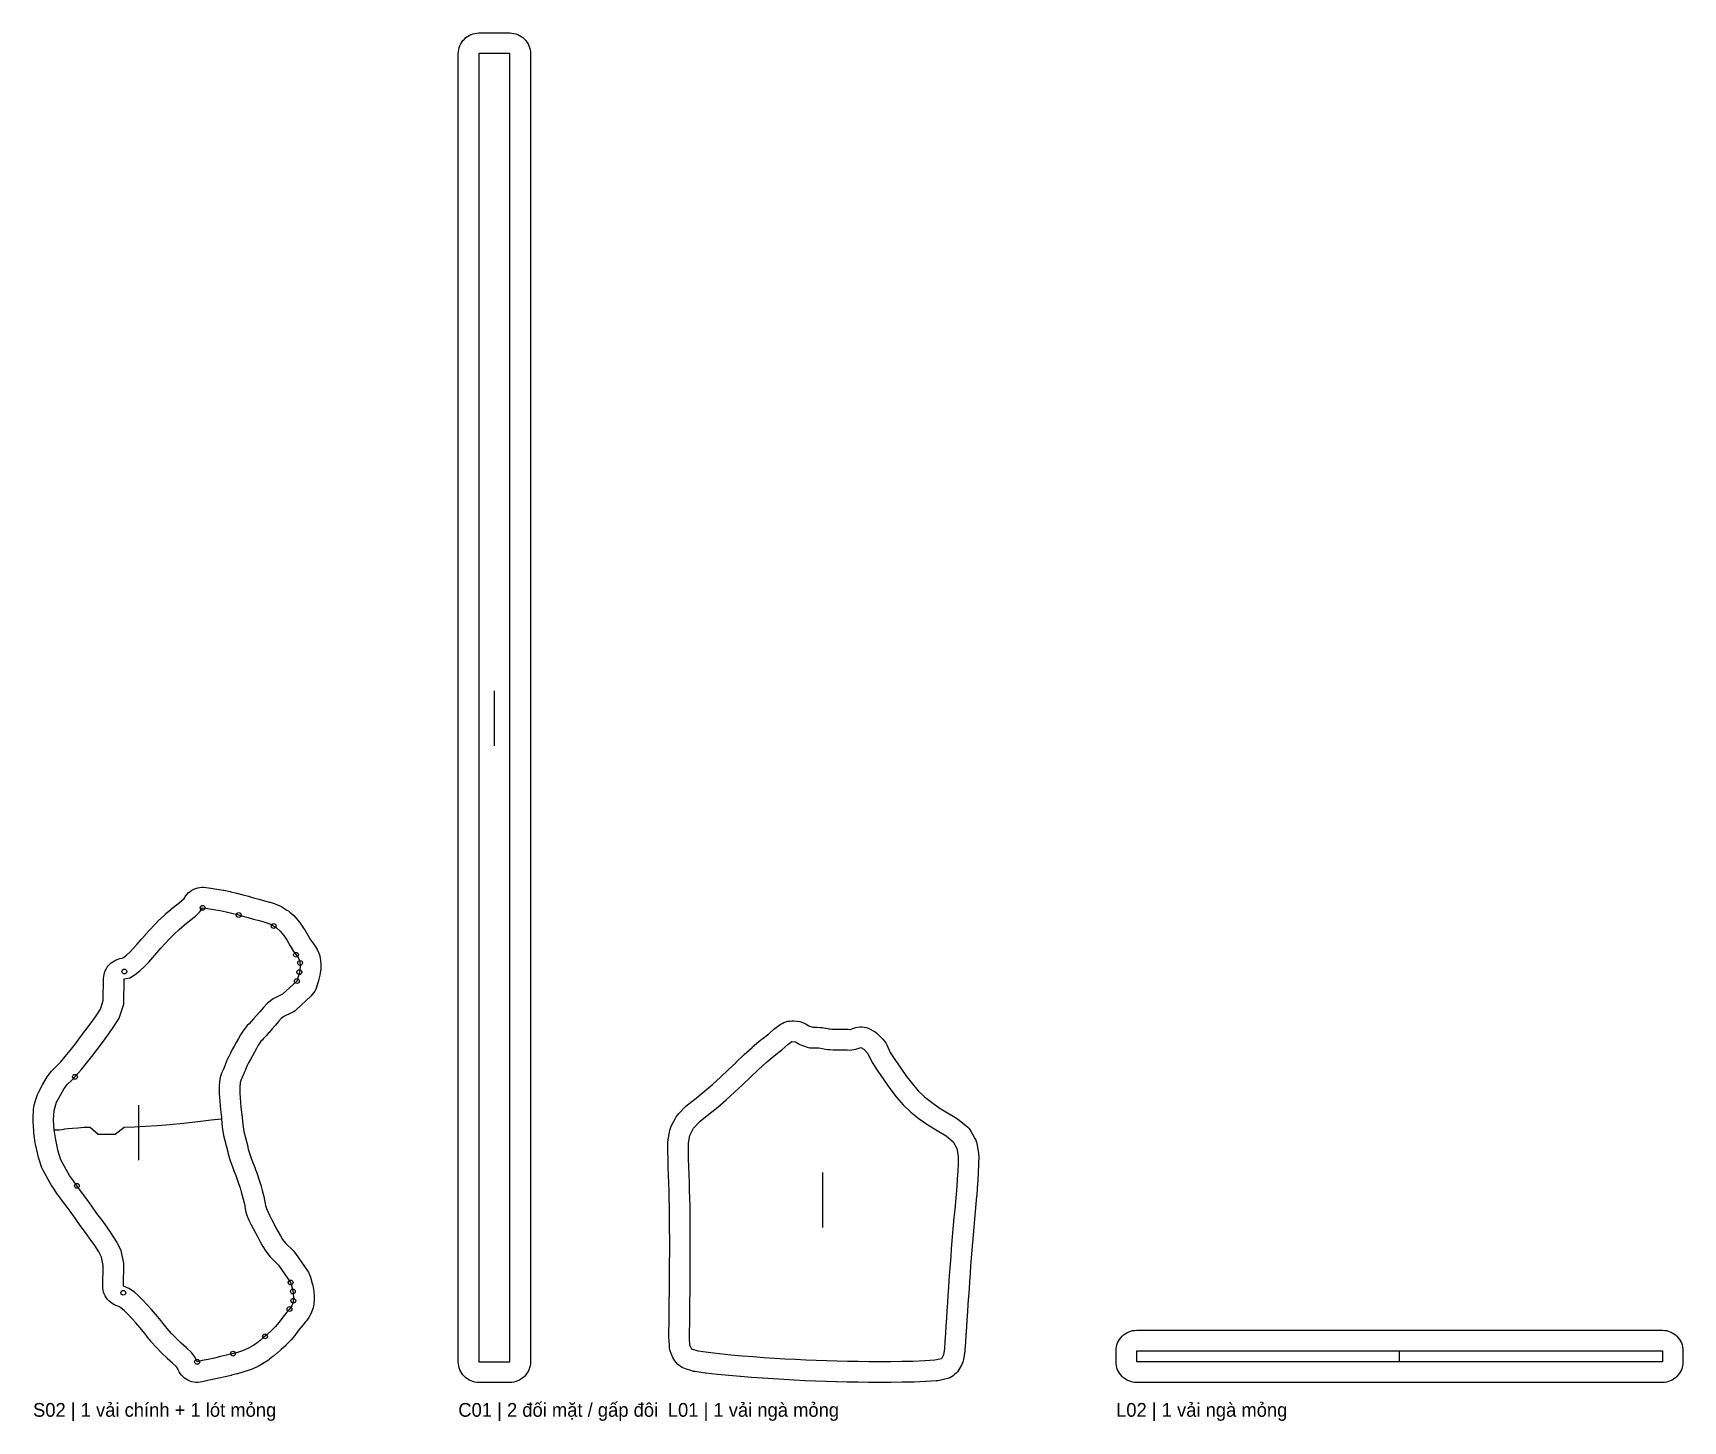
# Model space of a CAD drawing. Header units: millimetres. Extents: x 0 to 995, y -21 to 196.
# Drawn here: x 229.4 to 469.6, y -5.6 to 196.4 of the extents above; entities that cross this region are included whole.
import ezdxf

# ---------------------------------------------------------------- set-up
doc = ezdxf.new("R2010")
doc.units = ezdxf.units.MM
for name, color, linetype in [('CUT', 7, 'Continuous'), ('FOLD', 3, 'Continuous'), ('GRAIN', 8, 'Continuous'), ('LABEL', 7, 'Continuous'), ('NOTCH', 5, 'Continuous'), ('SEW', 1, 'Continuous')]:
    doc.layers.add(name, color=color, linetype=linetype)

msp = doc.modelspace()

# ---------------------------------------------------------------- linework, layer by layer
at = {"layer": 'CUT'}
for points in [[(301.84, 193.42), (301.84, 3), (301.83, 2.71), (301.78, 2.41), (301.71, 2.13), (301.61, 1.85), (301.49, 1.59), (301.34, 1.33), (301.16, 1.1), (300.96, 0.88), (300.74, 0.68), (300.51, 0.51), (300.26, 0.35), (299.99, 0.23), (299.71, 0.13), (299.43, 0.06), (299.14, 0.01), (298.84, 0), (294.34, 0), (294.05, 0.01), (293.76, 0.06), (293.47, 0.13), (293.19, 0.23), (292.93, 0.35), (292.67, 0.51), (292.44, 0.68), (292.22, 0.88), (292.02, 1.1), (291.85, 1.33), (291.7, 1.59), (291.57, 1.85), (291.47, 2.13), (291.4, 2.41), (291.36, 2.71), (291.34, 3), (291.34, 193.42), (291.36, 193.71), (291.4, 194), (291.47, 194.29), (291.57, 194.57), (291.7, 194.83), (291.85, 195.08), (292.02, 195.32), (292.22, 195.54), (292.44, 195.74), (292.67, 195.91), (292.93, 196.06), (293.19, 196.19), (293.47, 196.29), (293.76, 196.36), (294.05, 196.4), (294.34, 196.42), (298.84, 196.42), (299.14, 196.4), (299.43, 196.36), (299.71, 196.29), (299.99, 196.19), (300.26, 196.06), (300.51, 195.91), (300.74, 195.74), (300.96, 195.54), (301.16, 195.32), (301.34, 195.08), (301.49, 194.83), (301.61, 194.57), (301.71, 194.29), (301.78, 194), (301.83, 193.71), (301.84, 193.42)], [(229.8, 34.68), (229.76, 34.87), (229.55, 36.33), (229.53, 36.55), (229.43, 37.97), (229.43, 38.38), (229.52, 39.76), (229.55, 40.07), (229.62, 40.38), (229.98, 41.62), (230.08, 41.92), (230.21, 42.21), (230.76, 43.24), (230.8, 43.31), (231.33, 44.25), (231.47, 44.47), (231.61, 44.66), (232.14, 45.31), (232.41, 45.61), (232.91, 46.08), (233.46, 46.65), (234.12, 47.43), (234.86, 48.33), (235.61, 49.29), (236.36, 50.28), (237.12, 51.3), (237.88, 52.32), (238.62, 53.34), (239.24, 54.31), (239.66, 55.57), (239.71, 58.79), (239.73, 59.08), (239.77, 59.36), (239.85, 59.64), (239.95, 59.91), (240.07, 60.17), (240.22, 60.42), (240.39, 60.65), (240.59, 60.86), (240.8, 61.06), (241.03, 61.23), (241.28, 61.38), (241.54, 61.5), (241.81, 61.6), (242.09, 61.68), (242.43, 61.75), (242.6, 61.85), (243.04, 62.2), (243.57, 62.68), (244.08, 63.2), (244.59, 63.79), (245.16, 64.46), (245.19, 64.49), (245.79, 65.17), (245.82, 65.21), (246.44, 65.89), (246.47, 65.93), (247.12, 66.62), (247.17, 66.67), (247.85, 67.36), (247.93, 67.43), (248.65, 68.11), (248.73, 68.19), (249.5, 68.86), (249.58, 68.92), (250.38, 69.58), (250.39, 69.58), (251.07, 70.13), (251.42, 70.46), (251.68, 70.83), (251.87, 71.07), (252.08, 71.29), (252.32, 71.48), (252.57, 71.65), (252.84, 71.79), (253.12, 71.91), (253.41, 72), (253.71, 72.05), (254.01, 72.08), (254.32, 72.08), (254.62, 72.04), (255.31, 71.92), (256.17, 71.8), (256.21, 71.79), (257.13, 71.64), (257.22, 71.63), (258.11, 71.45), (258.22, 71.43), (259.07, 71.23), (259.16, 71.21), (259.98, 70.99), (260.02, 70.98), (260.79, 70.76), (261.54, 70.55), (262.33, 70.33), (263.12, 70.11), (263.15, 70.11), (263.85, 69.91), (263.94, 69.88), (264.53, 69.7), (264.79, 69.6), (265.38, 69.35), (265.59, 69.25), (265.8, 69.13), (266.4, 68.76), (266.61, 68.62), (266.8, 68.46), (267.39, 67.94), (267.69, 67.62), (268.23, 66.98), (268.44, 66.7), (268.91, 65.99), (269.03, 65.8), (269.42, 65.08), (269.84, 64.42), (270.13, 64.04), (270.18, 63.97), (270.52, 63.48), (270.67, 63.24), (270.8, 62.99), (271.03, 62.48), (271.13, 62.24), (271.2, 61.99), (271.25, 61.73), (271.29, 61.48), (271.33, 60.83), (271.34, 60.52), (271.32, 60.22), (271.23, 59.56), (271.18, 59.3), (271.04, 58.68), (270.98, 58.43), (270.69, 57.52), (270.58, 57.23), (270.44, 56.95), (270.28, 56.69), (270.08, 56.45), (269.87, 56.22), (267.79, 54.29), (267.57, 54.1), (267.33, 53.94), (267.08, 53.8), (265.96, 53.25), (265.57, 52.95), (265.17, 52.54), (264.71, 52.01), (264.25, 51.47), (264.24, 51.46), (263.82, 50.95), (263.78, 50.92), (263.44, 50.52), (263.37, 50.45), (263.1, 50.16), (263, 50.06), (262.77, 49.84), (262.61, 49.66), (262.45, 49.44), (262.21, 49.07), (261.94, 48.58), (261.65, 48.05), (261.36, 47.52), (261.08, 47.01), (260.82, 46.54), (260.62, 46.13), (260.47, 45.81), (260.34, 45.5), (260.19, 45.13), (260.18, 45.1), (259.96, 44.56), (259.94, 44.52), (259.7, 43.97), (259.6, 43.63), (259.54, 42.97), (259.52, 42.12), (259.69, 40.05), (259.83, 38.97), (259.86, 38.63), (259.86, 38.55), (259.96, 37.54), (260.11, 36.53), (260.68, 34.33), (260.71, 34.22), (260.77, 33.95), (261.02, 33.09), (261.25, 32.48), (261.5, 31.88), (261.54, 31.78), (261.77, 31.18), (261.79, 31.1), (261.99, 30.52), (262.2, 29.93), (262.21, 29.89), (262.42, 29.27), (262.45, 29.16), (262.62, 28.57), (262.64, 28.5), (262.79, 27.95), (262.93, 27.41), (262.93, 27.41), (263.06, 26.9), (263.09, 26.76), (263.19, 26.3), (263.23, 26.04), (263.26, 25.77), (263.3, 25.61), (263.4, 25.31), (263.59, 24.87), (263.84, 24.36), (264.14, 23.77), (264.47, 23.15), (264.79, 22.52), (265.12, 21.91), (265.45, 21.33), (265.77, 20.81), (266.2, 20.27), (267.29, 19.18), (267.47, 18.99), (267.64, 18.77), (269.39, 16.26), (269.53, 16.04), (269.65, 15.81), (269.75, 15.57), (269.83, 15.33), (270.08, 14.39), (270.14, 14.15), (270.25, 13.52), (270.29, 13.22), (270.35, 12.56), (270.36, 12.32), (270.35, 12.08), (270.29, 11.43), (270.26, 11.14), (270.19, 10.86), (270.1, 10.59), (269.9, 10.07), (269.75, 9.75), (269.57, 9.46), (269.24, 8.97), (269.07, 8.75), (268.71, 8.32), (268.14, 7.63), (267.65, 6.97), (267.55, 6.84), (267, 6.19), (266.84, 6.01), (266.25, 5.41), (266.13, 5.3), (265.55, 4.77), (265.5, 4.73), (264.97, 4.26), (264.94, 4.24), (264.45, 3.83), (264.36, 3.75), (263.87, 3.37), (263.69, 3.23), (263.08, 2.83), (262.84, 2.69), (262.11, 2.29), (261.86, 2.17), (261.1, 1.85), (260.88, 1.77), (260.13, 1.52), (259.98, 1.47), (259.2, 1.26), (259.12, 1.24), (258.3, 1.04), (258.26, 1.03), (257.4, 0.83), (257.38, 0.82), (256.49, 0.62), (256.46, 0.62), (255.55, 0.42), (255.52, 0.41), (254.7, 0.25), (254.04, 0.09), (253.75, 0.03), (253.44, 0), (253.14, 0), (252.84, 0.04), (252.54, 0.1), (252.25, 0.19), (251.98, 0.32), (251.71, 0.47), (251.46, 0.64), (251.24, 0.84), (251.03, 1.06), (250.85, 1.31), (250.69, 1.56), (250.56, 1.84), (250.45, 2.08), (250.3, 2.26), (249.72, 2.8), (248.96, 3.5), (248.89, 3.57), (248.16, 4.28), (248.07, 4.37), (247.4, 5.09), (247.32, 5.17), (246.7, 5.88), (246.65, 5.95), (246.07, 6.65), (246.05, 6.67), (245.5, 7.35), (244.96, 8.01), (244.41, 8.65), (243.86, 9.26), (243.27, 9.87), (242.69, 10.45), (242.28, 10.82), (242, 11), (241.48, 11.21), (241.2, 11.34), (240.94, 11.49), (240.7, 11.67), (240.47, 11.87), (240.27, 12.09), (240.09, 12.34), (239.93, 12.59), (239.81, 12.87), (239.71, 13.15), (239.64, 13.45), (239.6, 13.74), (239.58, 14.05), (239.63, 17.02), (239.39, 18.23), (238.99, 19.03), (238.41, 19.92), (237.75, 20.87), (237.05, 21.84), (236.31, 22.85), (236.31, 22.86), (235.57, 23.89), (234.82, 24.91), (234.1, 25.89), (234.09, 25.9), (233.44, 26.78), (233.42, 26.81), (232.87, 27.57), (232.84, 27.61), (232.29, 28.4), (232.13, 28.66), (230.86, 30.94), (230.73, 31.22), (230.62, 31.51), (230.19, 32.91), (230.12, 33.17), (230.11, 33.22), (230.11, 33.23), (229.8, 34.68)], [(322.11, 17.6), (322.12, 18.74), (322.12, 19.88), (322.12, 21.03), (322.11, 22.17), (322.11, 23.31), (322.1, 24.46), (322.08, 25.6), (322.06, 26.73), (322.02, 27.86), (321.99, 28.99), (321.95, 30.13), (321.9, 31.28), (321.9, 31.29), (321.87, 32.44), (321.87, 32.47), (321.84, 33.62), (321.84, 33.74), (321.86, 34.89), (321.9, 35.3), (322.07, 36.43), (322.14, 36.73), (322.23, 37.02), (322.35, 37.3), (322.89, 38.38), (323.05, 38.65), (323.23, 38.91), (323.44, 39.15), (324.44, 40.15), (324.71, 40.39), (325.96, 41.38), (327.2, 42.37), (328.37, 43.38), (329.51, 44.42), (330.65, 45.5), (331.79, 46.59), (331.79, 46.6), (332.93, 47.68), (332.96, 47.72), (334.11, 48.77), (334.19, 48.85), (335.36, 49.85), (335.51, 49.97), (336.54, 50.73), (337.28, 51.42), (337.61, 51.68), (338.22, 52.09), (338.48, 52.25), (338.74, 52.38), (339.02, 52.48), (339.31, 52.56), (339.6, 52.6), (339.9, 52.62), (340.19, 52.61), (340.72, 52.56), (341.04, 52.51), (341.36, 52.43), (341.67, 52.31), (341.96, 52.16), (342.39, 51.91), (342.68, 51.79), (342.96, 51.69), (343.28, 51.7), (343.56, 51.7), (344.01, 51.68), (344.3, 51.65), (344.81, 51.57), (344.89, 51.56), (345.29, 51.49), (345.5, 51.46), (345.7, 51.44), (346, 51.43), (346.31, 51.42), (346.63, 51.42), (347.06, 51.42), (347.54, 51.43), (347.73, 51.43), (348.11, 51.41), (348.32, 51.39), (348.36, 51.39), (348.39, 51.39), (348.9, 51.58), (349.19, 51.67), (349.5, 51.72), (349.81, 51.75), (350.12, 51.75), (350.42, 51.71), (350.72, 51.64), (351.02, 51.54), (351.3, 51.42), (351.74, 51.19), (352.02, 51.02), (352.29, 50.82), (352.53, 50.6), (353.15, 49.94), (353.37, 49.69), (353.56, 49.41), (353.71, 49.12), (354.21, 48.03), (354.91, 47.01), (355.76, 45.76), (356.61, 44.55), (357.44, 43.44), (358.28, 42.46), (359.19, 41.59), (360.21, 40.77), (361.33, 39.99), (362.58, 39.23), (363.88, 38.45), (364.07, 38.33), (364.25, 38.19), (365.29, 37.34), (365.5, 37.15), (365.69, 36.94), (365.86, 36.72), (366.01, 36.48), (366.56, 35.48), (366.68, 35.24), (366.78, 34.99), (366.85, 34.74), (366.9, 34.47), (367.06, 33.39), (367.09, 33.17), (367.1, 32.94), (367.09, 31.83), (367.09, 31.71), (367.04, 30.6), (367.04, 30.56), (366.98, 29.45), (366.97, 29.42), (366.9, 28.31), (366.9, 28.27), (366.81, 27.16), (366.8, 27.13), (366.7, 26.01), (366.7, 26), (366.6, 24.87), (366.49, 23.74), (366.38, 22.62), (366.29, 21.5), (366.19, 20.37), (366.1, 19.24), (366.01, 18.12), (365.93, 16.99), (365.85, 15.86), (365.77, 14.74), (365.69, 13.61), (365.61, 12.49), (365.54, 11.37), (365.46, 10.25), (365.39, 9.14), (365.32, 8.03), (365.25, 6.92), (365.25, 6.92), (365.18, 5.82), (365.17, 5.79), (365.09, 4.72), (365.08, 4.57), (364.96, 3.64), (364.91, 3.36), (364.84, 3.1), (364.74, 2.84), (364.63, 2.59), (364.31, 2.01), (364.17, 1.77), (364, 1.54), (363.81, 1.33), (363.6, 1.13), (363.37, 0.96), (363.13, 0.81), (362.88, 0.69), (362.61, 0.58), (362.34, 0.51), (361.4, 0.29), (361.17, 0.25), (360.93, 0.22), (359.44, 0.12), (359.35, 0.12), (357.69, 0.06), (357.64, 0.06), (355.98, 0.02), (355.95, 0.02), (354.32, 0.01), (354.3, 0.01), (352.7, 0), (352.68, 0), (351.1, 0.01), (351.08, 0.01), (349.53, 0.02), (349.51, 0.02), (347.97, 0.05), (347.95, 0.05), (346.43, 0.09), (346.41, 0.09), (344.89, 0.13), (344.87, 0.13), (343.35, 0.19), (343.33, 0.19), (341.82, 0.25), (341.8, 0.25), (340.28, 0.32), (340.26, 0.33), (338.74, 0.41), (338.72, 0.41), (337.19, 0.5), (337.17, 0.5), (335.62, 0.61), (335.6, 0.61), (334.03, 0.72), (334.01, 0.72), (332.42, 0.85), (332.39, 0.85), (330.77, 1), (330.74, 1), (329.09, 1.16), (329.05, 1.17), (327.39, 1.35), (327.3, 1.36), (325.83, 1.57), (325.59, 1.61), (325.36, 1.68), (324.44, 1.96), (324.17, 2.06), (323.92, 2.18), (323.67, 2.33), (323.44, 2.49), (323.23, 2.68), (323.04, 2.89), (322.86, 3.12), (322.71, 3.36), (322.59, 3.61), (322.32, 4.22), (322.22, 4.47), (322.14, 4.74), (322.09, 5.01), (322.07, 5.28), (322.02, 6.22), (322.01, 6.37), (322.01, 7.44), (322.01, 7.47), (322.03, 8.58), (322.03, 8.58), (322.04, 9.7), (322.05, 10.82), (322.06, 11.94), (322.08, 13.06), (322.09, 14.19), (322.1, 15.33), (322.1, 16.46), (322.11, 17.6)], [(387.1, 4.59), (387.11, 4.89), (387.16, 5.18), (387.23, 5.47), (387.33, 5.74), (387.45, 6.01), (387.6, 6.26), (387.78, 6.5), (387.98, 6.72), (388.19, 6.91), (388.43, 7.09), (388.68, 7.24), (388.95, 7.37), (389.23, 7.47), (389.51, 7.54), (389.8, 7.58), (390.1, 7.59), (466.63, 7.59), (466.93, 7.58), (467.22, 7.54), (467.5, 7.47), (467.78, 7.37), (468.05, 7.24), (468.3, 7.09), (468.53, 6.91), (468.75, 6.72), (468.95, 6.5), (469.13, 6.26), (469.28, 6.01), (469.4, 5.74), (469.5, 5.47), (469.57, 5.18), (469.62, 4.89), (469.63, 4.59), (469.63, 3), (469.62, 2.71), (469.57, 2.41), (469.5, 2.13), (469.4, 1.85), (469.28, 1.59), (469.13, 1.33), (468.95, 1.1), (468.75, 0.88), (468.53, 0.68), (468.3, 0.51), (468.05, 0.35), (467.78, 0.23), (467.5, 0.13), (467.22, 0.06), (466.93, 0.01), (466.63, 0), (390.1, 0), (389.8, 0.01), (389.51, 0.06), (389.23, 0.13), (388.95, 0.23), (388.68, 0.35), (388.43, 0.51), (388.19, 0.68), (387.98, 0.88), (387.78, 1.1), (387.6, 1.33), (387.45, 1.59), (387.33, 1.85), (387.23, 2.13), (387.16, 2.41), (387.11, 2.71), (387.1, 3), (387.1, 4.59)]]:
    msp.add_lwpolyline(points, close=True, dxfattribs=at)
at = {"layer": 'FOLD'}
msp.add_lwpolyline([(232.52, 36.76), (233.23, 36.76), (233.72, 36.83), (234.07, 36.89), (234.55, 36.94), (235.2, 37.01), (235.97, 37.08), (236.81, 37.13), (237.75, 37.13), (238.93, 36.15), (240.09, 36.14), (241.37, 36.15), (242.68, 37.16), (244.19, 37.22), (245.79, 37.29), (247.5, 37.38), (249.35, 37.52), (251.35, 37.72), (253.43, 37.98), (255.38, 38.24), (256.87, 38.37)], dxfattribs=at)
at = {"layer": 'GRAIN'}
for p, q in [((296.59, 92.67), (296.59, 100.67)), ((244.84, 32.35), (244.84, 40.35)), ((344.4, 22.54), (344.4, 30.54)), ((428.36, 3.09), (428.36, 4.51))]:
    msp.add_line(p, q, dxfattribs=at)
at = {"layer": 'NOTCH'}
for centre in [(254.12, 69.08), (259.37, 68.04), (264.46, 66.43), (267.72, 62.25), (267.72, 62.25), (242.73, 59.81), (268.2, 59.72), (268.31, 61.06), (267.83, 58.42), (235.53, 44.48), (235.82, 28.61), (266.93, 14.54), (242.57, 13.05), (267.26, 13.23), (267.32, 11.89), (266.77, 10.68), (266.77, 10.68), (263.2, 6.7), (253.32, 3), (258.54, 4.19)]:
    msp.add_circle(centre, 0.35, dxfattribs=at)
at = {"layer": 'SEW'}
for points in [[(298.84, 13.82), (298.84, 15.56), (298.84, 17.31), (298.84, 19.05), (298.84, 20.79), (298.84, 22.53), (298.84, 24.26), (298.84, 25.96), (298.84, 27.54), (298.84, 29.09), (298.84, 30.67), (298.84, 32.28), (298.84, 33.63), (298.84, 35), (298.84, 36.33), (298.84, 37.83), (298.84, 39.32), (298.84, 40.81), (298.84, 42.3), (298.84, 43.81), (298.84, 45.4), (298.84, 47.22), (298.84, 49.23), (298.84, 52.3), (298.84, 53.61), (298.84, 55.09), (298.84, 61.51), (298.84, 65.27), (298.84, 70.85), (298.84, 78.06), (298.84, 85.16), (298.84, 90.52), (298.84, 95.1), (298.84, 98.23), (298.84, 101.31), (298.84, 105.69), (298.84, 111.13), (298.84, 118.19), (298.84, 125.41), (298.84, 130.96), (298.84, 134.98), (298.84, 141.69), (298.84, 143.03), (298.84, 144.67), (298.84, 146.72), (298.84, 148.61), (298.84, 150.32), (298.84, 151.87), (298.84, 153.4), (298.84, 156.05), (298.84, 156.86), (298.84, 158.33), (298.84, 159.86), (298.84, 161.21), (298.84, 162.58), (298.84, 163.93), (298.84, 165.48), (298.84, 166.83), (298.84, 169.47), (298.84, 170.96), (298.84, 172.57), (298.84, 174.24), (298.84, 175.94), (298.84, 177.64), (298.84, 179.35), (298.84, 181.05), (298.84, 182.77), (298.84, 184.48), (298.84, 186.15), (298.84, 187.8), (298.84, 189.43), (298.84, 191.07), (298.84, 192.7), (298.84, 193.42), (297.94, 193.42), (297.04, 193.42), (296.14, 193.42), (295.24, 193.42), (294.34, 193.42), (294.34, 192.7), (294.34, 191.07), (294.34, 189.43), (294.34, 187.8), (294.34, 186.15), (294.34, 184.48), (294.34, 182.77), (294.34, 181.05), (294.34, 179.35), (294.34, 177.64), (294.34, 175.94), (294.34, 174.24), (294.34, 172.57), (294.34, 170.96), (294.34, 169.47), (294.34, 166.83), (294.34, 165.48), (294.34, 163.93), (294.34, 162.58), (294.34, 161.21), (294.34, 159.86), (294.34, 158.33), (294.34, 156.86), (294.34, 156.05), (294.34, 153.4), (294.34, 151.87), (294.34, 150.32), (294.34, 148.61), (294.34, 146.72), (294.34, 144.67), (294.34, 143.03), (294.34, 141.69), (294.34, 134.98), (294.34, 130.96), (294.34, 125.41), (294.34, 118.19), (294.34, 111.13), (294.34, 105.69), (294.34, 101.31), (294.34, 98.23), (294.34, 95.1), (294.34, 90.52), (294.34, 85.16), (294.34, 78.06), (294.34, 70.85), (294.34, 65.27), (294.34, 61.51), (294.34, 55.09), (294.34, 53.61), (294.34, 52.3), (294.34, 49.23), (294.34, 47.22), (294.34, 45.4), (294.34, 43.81), (294.34, 42.3), (294.34, 40.81), (294.34, 39.32), (294.34, 37.83), (294.34, 36.33), (294.34, 35), (294.34, 33.63), (294.34, 32.28), (294.34, 30.67), (294.34, 29.09), (294.34, 27.54), (294.34, 25.96), (294.34, 24.26), (294.34, 22.53), (294.34, 20.79), (294.34, 19.05), (294.34, 17.31), (294.34, 15.56), (294.34, 13.82), (294.34, 12.07), (294.34, 10.36), (294.34, 8.68), (294.34, 7), (294.34, 5.33), (294.34, 3.65), (294.34, 3), (295.24, 3), (296.14, 3), (297.04, 3), (297.94, 3), (298.84, 3), (298.84, 3.65), (298.84, 5.33), (298.84, 7), (298.84, 8.68), (298.84, 10.36), (298.84, 12.07), (298.84, 13.82)], [(232.73, 35.31), (232.52, 36.76), (232.42, 38.19), (232.51, 39.56), (232.86, 40.8), (233.41, 41.83), (233.95, 42.78), (234.47, 43.43), (235.03, 43.96), (235.68, 44.64), (236.42, 45.5), (237.2, 46.46), (237.98, 47.46), (238.76, 48.48), (239.52, 49.5), (240.3, 50.54), (241.1, 51.65), (241.97, 53.01), (242.65, 55.06), (242.71, 58.74), (243.52, 58.91), (244.3, 59.36), (245, 59.92), (245.66, 60.53), (246.28, 61.17), (246.87, 61.83), (247.45, 62.51), (248.04, 63.2), (248.66, 63.88), (249.3, 64.56), (249.98, 65.25), (250.7, 65.92), (251.47, 66.59), (252.28, 67.25), (253.06, 67.88), (253.7, 68.5), (254.12, 69.08), (254.84, 68.96), (255.73, 68.83), (256.65, 68.68), (257.54, 68.51), (258.39, 68.31), (259.21, 68.09), (259.98, 67.87), (260.73, 67.66), (261.53, 67.44), (262.34, 67.22), (263.04, 67.02), (263.63, 66.84), (264.21, 66.59), (264.81, 66.21), (265.39, 65.69), (265.93, 65.05), (266.41, 64.34), (266.85, 63.55), (267.37, 62.73), (267.72, 62.25), (268.07, 61.76), (268.29, 61.25), (268.34, 60.61), (268.26, 59.96), (268.12, 59.34), (267.83, 58.42), (265.75, 56.49), (264.37, 55.81), (263.57, 55.2), (262.96, 54.57), (262.43, 53.96), (261.96, 53.4), (261.53, 52.9), (261.19, 52.51), (260.91, 52.21), (260.62, 51.93), (260.29, 51.58), (259.96, 51.13), (259.63, 50.6), (259.32, 50.04), (259.02, 49.5), (258.72, 48.96), (258.44, 48.44), (258.17, 47.93), (257.92, 47.45), (257.71, 47), (257.56, 46.62), (257.41, 46.25), (257.19, 45.71), (256.88, 45), (256.64, 44.2), (256.54, 43.15), (256.51, 42.03), (256.7, 39.73), (256.86, 38.57), (256.87, 38.37), (256.98, 37.17), (257.17, 35.93), (257.78, 33.58), (257.86, 33.21), (258.17, 32.15), (258.45, 31.38), (258.73, 30.72), (258.96, 30.12), (259.16, 29.54), (259.36, 28.94), (259.57, 28.33), (259.74, 27.74), (259.88, 27.19), (260.02, 26.65), (260.16, 26.14), (260.25, 25.68), (260.3, 25.28), (260.4, 24.8), (260.6, 24.22), (260.86, 23.62), (261.15, 23.02), (261.48, 22.39), (261.81, 21.76), (262.14, 21.12), (262.49, 20.47), (262.87, 19.79), (263.32, 19.08), (263.96, 18.27), (265.18, 17.06), (266.93, 14.54), (267.19, 13.6), (267.3, 12.98), (267.36, 12.32), (267.3, 11.68), (267.1, 11.16), (266.77, 10.68), (266.4, 10.23), (265.78, 9.48), (265.24, 8.77), (264.7, 8.11), (264.11, 7.52), (263.53, 6.99), (263, 6.52), (262.51, 6.11), (262.03, 5.73), (261.42, 5.33), (260.69, 4.94), (259.93, 4.61), (259.18, 4.37), (258.41, 4.15), (257.58, 3.95), (256.72, 3.75), (255.83, 3.55), (254.92, 3.35), (254.04, 3.17), (253.32, 3), (253.05, 3.65), (252.49, 4.33), (251.75, 5.01), (250.99, 5.71), (250.25, 6.43), (249.58, 7.14), (248.96, 7.85), (248.39, 8.56), (247.83, 9.25), (247.26, 9.94), (246.68, 10.62), (246.06, 11.31), (245.4, 11.99), (244.75, 12.63), (244.13, 13.19), (243.4, 13.68), (242.58, 14), (242.63, 17.3), (242.25, 19.22), (241.59, 20.52), (240.9, 21.6), (240.2, 22.6), (239.48, 23.6), (238.74, 24.61), (238, 25.65), (237.24, 26.69), (236.5, 27.68), (235.85, 28.56), (235.3, 29.33), (234.75, 30.12), (233.49, 32.4), (233.05, 33.8), (233.04, 33.85), (232.73, 35.31)], [(325.11, 17.59), (325.12, 18.73), (325.12, 19.88), (325.12, 21.03), (325.11, 22.18), (325.11, 23.34), (325.1, 24.5), (325.08, 25.65), (325.05, 26.81), (325.02, 27.95), (324.99, 29.1), (324.94, 30.24), (324.9, 31.39), (324.86, 32.53), (324.84, 33.69), (324.86, 34.84), (325.04, 35.96), (325.57, 37.03), (326.57, 38.04), (327.82, 39.03), (329.11, 40.06), (330.36, 41.13), (331.56, 42.23), (332.72, 43.33), (333.86, 44.43), (335, 45.51), (336.14, 46.57), (337.31, 47.56), (338.45, 48.42), (339.31, 49.2), (339.92, 49.62), (340.45, 49.57), (341.06, 49.21), (341.59, 49), (342.12, 48.8), (342.52, 48.69), (342.78, 48.68), (343.05, 48.69), (343.41, 48.7), (343.85, 48.68), (344.37, 48.6), (344.81, 48.53), (345.14, 48.48), (345.49, 48.45), (345.9, 48.43), (346.27, 48.42), (346.65, 48.42), (347.11, 48.42), (347.58, 48.43), (347.96, 48.41), (348.27, 48.38), (348.65, 48.39), (349.19, 48.49), (349.92, 48.75), (350.36, 48.53), (350.98, 47.87), (351.59, 46.56), (352.43, 45.31), (353.3, 44.05), (354.18, 42.79), (355.1, 41.56), (356.1, 40.39), (357.21, 39.33), (358.41, 38.36), (359.7, 37.47), (361.04, 36.66), (362.34, 35.88), (363.38, 35.02), (363.94, 34.03), (364.1, 32.95), (364.09, 31.84), (364.04, 30.73), (363.98, 29.62), (363.9, 28.51), (363.82, 27.4), (363.72, 26.28), (363.61, 25.15), (363.5, 24.02), (363.4, 22.89), (363.3, 21.75), (363.2, 20.62), (363.11, 19.48), (363.02, 18.34), (362.94, 17.21), (362.85, 16.08), (362.77, 14.95), (362.69, 13.82), (362.62, 12.69), (362.54, 11.57), (362.47, 10.45), (362.4, 9.33), (362.32, 8.22), (362.25, 7.11), (362.18, 6.01), (362.1, 4.94), (361.98, 4.01), (361.67, 3.43), (360.73, 3.22), (359.24, 3.12), (357.58, 3.06), (355.92, 3.02), (354.29, 3.01), (352.69, 3), (351.11, 3.01), (349.56, 3.02), (348.02, 3.05), (346.5, 3.08), (344.98, 3.13), (343.46, 3.18), (341.95, 3.25), (340.43, 3.32), (338.9, 3.4), (337.37, 3.5), (335.82, 3.6), (334.25, 3.72), (332.66, 3.84), (331.03, 3.99), (329.38, 4.15), (327.73, 4.33), (326.25, 4.54), (325.33, 4.83), (325.06, 5.43), (325.01, 6.37), (325.01, 7.44), (325.03, 8.55), (325.04, 9.66), (325.05, 10.78), (325.06, 11.91), (325.08, 13.03), (325.09, 14.17), (325.1, 15.3), (325.1, 16.44), (325.11, 17.59)], [(390.1, 3.96), (390.1, 4.28), (390.1, 4.59), (399.18, 4.59), (401.86, 4.59), (405.78, 4.59), (410.87, 4.59), (416.03, 4.59), (419.75, 4.59), (422.25, 4.59), (423.89, 4.59), (425.45, 4.59), (428.05, 4.59), (431.74, 4.59), (436.99, 4.59), (441.98, 4.59), (446.1, 4.59), (448.71, 4.59), (458.05, 4.59), (458.37, 4.59), (458.81, 4.59), (459.19, 4.59), (459.49, 4.59), (459.78, 4.59), (460.16, 4.59), (460.56, 4.59), (460.94, 4.59), (461.25, 4.59), (461.58, 4.59), (461.93, 4.59), (462.25, 4.59), (462.53, 4.59), (462.89, 4.59), (463.34, 4.59), (463.76, 4.59), (464.1, 4.59), (464.39, 4.59), (464.64, 4.59), (464.89, 4.59), (465.33, 4.59), (465.87, 4.59), (466.28, 4.59), (466.63, 4.59), (466.63, 4.28), (466.63, 3.96), (466.63, 3.64), (466.63, 3.32), (466.63, 3), (466.28, 3), (465.87, 3), (465.33, 3), (464.89, 3), (464.64, 3), (464.39, 3), (464.1, 3), (463.76, 3), (463.34, 3), (462.89, 3), (462.53, 3), (462.25, 3), (461.93, 3), (461.58, 3), (461.25, 3), (460.94, 3), (460.56, 3), (460.16, 3), (459.78, 3), (459.49, 3), (459.19, 3), (458.81, 3), (458.37, 3), (458.05, 3), (448.71, 3), (446.1, 3), (441.98, 3), (436.99, 3), (431.74, 3), (428.05, 3), (425.45, 3), (423.89, 3), (422.25, 3), (419.75, 3), (416.03, 3), (410.87, 3), (405.78, 3), (401.86, 3), (399.18, 3), (390.1, 3), (390.1, 3.32), (390.1, 3.64), (390.1, 3.96)]]:
    msp.add_lwpolyline(points, close=True, dxfattribs=at)

# ---------------------------------------------------------------- texts
at = {"layer": 'LABEL'}
for s, p in [('S02 | 1 vải chính + 1 lót mỏng', (229.43, -5)), ('C01 | 2 đối mặt / gấp đôi', (291.34, -5)), ('L01 | 1 vải ngà mỏng', (321.84, -5)), ('L02 | 1 vải ngà mỏng', (387.1, -5))]:
    msp.add_text(s, height=2, dxfattribs=at).set_placement(p)

doc.saveas('drawing.dxf')
